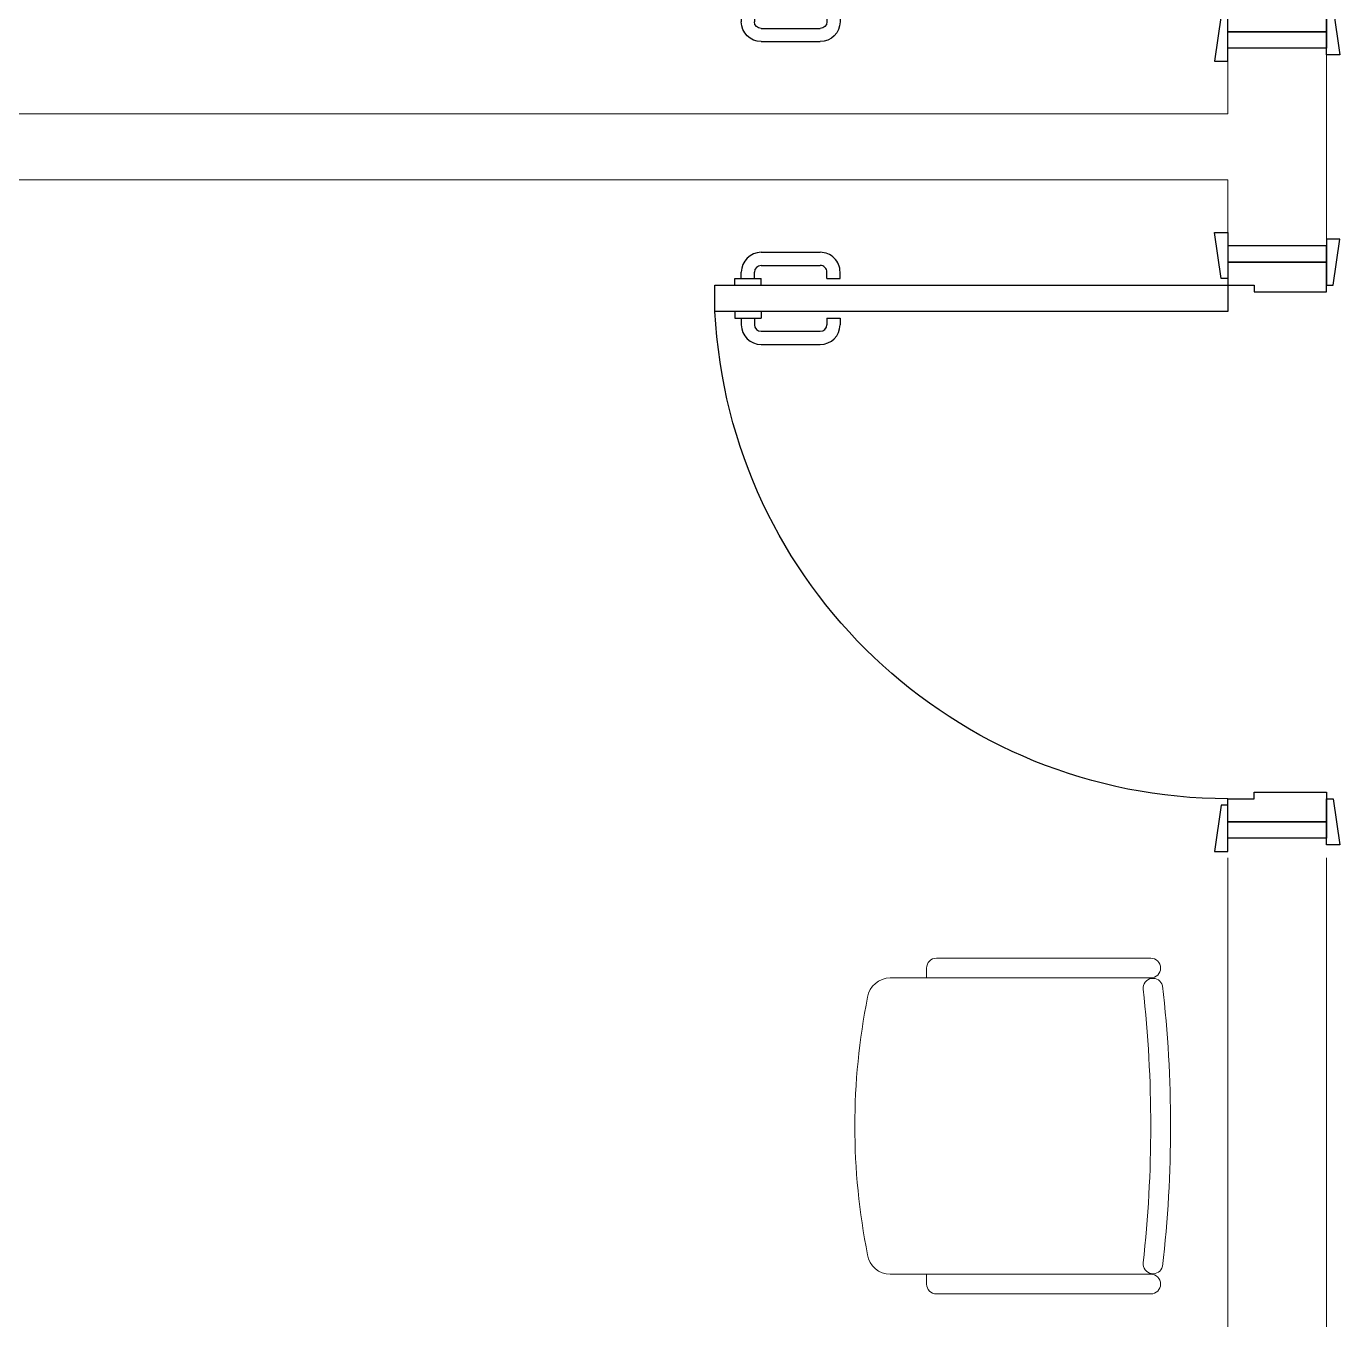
# Model space of a CAD drawing. Header units: millimetres. Extents: x 26027 to 581921, y 7230 to 233891.
# Drawn here: x 476027 to 478022, y 176899 to 178864 of the extents above; entities that cross this region are included whole.
import ezdxf

# ---------------------------------------------------------------- set-up
doc = ezdxf.new("R2010")
doc.units = ezdxf.units.MM
doc.header["$LTSCALE"] = 5
doc.layers.add('GE-ARCHITECTURAL_ELEMENTS', color=8, linetype='Continuous')
doc.layers.add('GE-FURNITURE', color=8, linetype='Continuous')
doc.layers.add('Medical Equipment and Furniture', color=163, linetype='Continuous', lineweight=0)
doc.layers.add('Walls', color=32, linetype='Continuous', lineweight=5)
doc.layers.add('Wooden Joinery', color=7, linetype='Continuous', lineweight=5, true_color=0xffdcd1)

# ---------------------------------------------------------------- blocks, each defined once
blk = doc.blocks.new('GF21016-P')
at = {"color": 0, "extrusion": (-1.24384e-09, -1.20261e-09, -1)}
for p, q in [((0.0128, 0.0179), (0.0128, 0.4136)), ((0.4628, 0.0179), (0.4628, 0.4136)), ((-0.0172, 0.0179), (-0.0172, 0.3435)), ((-0.0022, 0.3585), (0.0128, 0.3585)), ((0.4778, 0.3585), (0.4628, 0.3585)), ((0.4928, 0.0179), (0.4928, 0.3435)), ((0.4778, 0.0029), (0.4778, 0.0029))]:
    blk.add_line(p, q, dxfattribs=at)
for centre, radius, start, end in [((-0.2378, -0.5362), 1.0036, 78.7568, 101.2432), ((-0.0478, 0.4136), 0.035, 0, 80.6557), ((-0.4278, 0.4136), 0.035, 99.3443, 180), ((0.0022, 0.3435), 0.015, 0, 90), ((-0.4778, 0.3435), 0.015, 90, 180), ((-0.0284, 0.0145), 0.015, 284.3864, 95.5209), ((-0.2378, 1.8928), 1.8749, 263.6341, 276.3659), ((-0.4471, 0.0145), 0.015, 84.4791, 255.6136), ((0.0022, 0.0179), 0.015, 270, 0), ((0.0022, 0.0179), 0.015, 180, 270), ((-0.2378, 1.8734), 1.8855, 263.5119, 276.4881), ((-0.4778, 0.0179), 0.015, 270, 0), ((-0.4778, 0.0179), 0.015, 180, 270)]:
    blk.add_arc(centre, radius, start, end, dxfattribs=at)
blk = doc.blocks.new('A$C72370EFE')
at = {"layer": 'GE-ARCHITECTURAL_ELEMENTS'}
for p, q in [((-0.01, -0.03), (-0.01, -0.07)), ((0, -0.03), (-0.01, -0.03)), ((0.04, -0.03), (0.05, -0.03)), ((0.05, -0.03), (0.05, -0.07)), ((-0.01, -0.04), (-0.02, -0.04)), ((0.05, -0.04), (0.06, -0.04)), ((-0.05, -0.07), (-0.05, -0.16)), ((-0.03, -0.07), (-0.03, -0.16)), ((-0.01, -0.06), (-0.02, -0.06)), ((0, -0.07), (-0.01, -0.07)), ((0.04, -0.07), (0.05, -0.07)), ((0.05, -0.06), (0.06, -0.06)), ((0.07, -0.07), (0.07, -0.16)), ((0.09, -0.07), (0.09, -0.16)), ((-0.01, -0.17), (-0.02, -0.17)), ((-0.01, -0.17), (-0.01, -0.19)), ((0.05, -0.17), (0.06, -0.17)), ((0.05, -0.17), (0.05, -0.19)), ((-0.01, -0.19), (-0.02, -0.19)), ((0.05, -0.19), (0.06, -0.19))]:
    blk.add_line(p, q, dxfattribs=at)
for centre, radius, start, end in [((-0.02, -0.07), 0.03, 90, 180), ((0.06, -0.07), 0.03, 0, 90), ((-0.02, -0.07), 0.01, 90, 180), ((0.06, -0.07), 0.01, 0, 90), ((-0.02, -0.16), 0.03, 180, 270), ((-0.02, -0.16), 0.01, 180, 270), ((0.06, -0.16), 0.01, 270, 0), ((0.06, -0.16), 0.03, 270, 0)]:
    blk.add_arc(centre, radius, start, end, dxfattribs=at)
blk = doc.blocks.new('DR1')
at = {"layer": 'GE-FURNITURE', "elevation": 0}
for points in [[(1743552.9, 41731.9), (1743562.9, 41731.9), (1743572.9, 41801.9), (1743552.9, 41801.9)], [(1743402.9, 41721.9), (1743392.9, 41721.9), (1743382.9, 41791.9), (1743402.9, 41791.9)], [(1743552.9, 41681.9), (1744331.9, 41681.9), (1744331.9, 41721.9), (1743552.9, 41721.9)], [(1743402.9, 40941.9), (1743392.9, 40941.9), (1743382.9, 40871.9), (1743402.9, 40871.9)], [(1743552.9, 40931.9), (1743562.9, 40931.9), (1743572.9, 40861.9), (1743552.9, 40861.9)]]:
    blk.add_lwpolyline(points, close=True, dxfattribs=at)
for points in [[(1743552.9, 41756.9), (1743402.9, 41756.9), (1743402.9, 41781.9), (1743552.9, 41781.9), (1743552.9, 41756.9)], [(1743552.9, 41756.9), (1743552.9, 41721.9), (1743512.9, 41721.9), (1743512.9, 41711.9), (1743402.9, 41711.9), (1743402.9, 41756.9), (1743552.9, 41756.9)], [(1743552.9, 40906.9), (1743552.9, 40941.9), (1743512.9, 40941.9), (1743512.9, 40951.9), (1743402.9, 40951.9), (1743402.9, 40906.9), (1743552.9, 40906.9)], [(1743552.9, 40906.9), (1743402.9, 40906.9), (1743402.9, 40881.9), (1743552.9, 40881.9), (1743552.9, 40906.9)]]:
    blk.add_lwpolyline(points, dxfattribs=at)
at = {"layer": 'GE-FURNITURE'}
blk.add_arc((1743552.9, 41721.9, 0), 780, 270, 357.0603, dxfattribs=at)
at = {"layer": 'GE-FURNITURE', "xscale": -999.9999999998856, "yscale": 999.9999999998856, "zscale": 999.9999999998854, "rotation": 270}
blk.add_blockref('A$C72370EFE', (1744331.9, 41681.9, 0), dxfattribs=at)

msp = doc.modelspace()

# ---------------------------------------------------------------- linework, layer by layer
at = {"layer": 'Walls'}
for p, q in [((477852.4, 178830.3, 2.4), (477852.4, 178730.3, 2.4)), ((477852.4, 178830.3, 2.4), (478002.4, 178830.3, 2.4)), ((478002.4, 178830.3, 2.4), (478002.4, 178530.3, 2.4)), ((473313.8, 178730.3, 2.4), (477852.4, 178730.3, 2.4)), ((473303.8, 178630.3, 2.4), (477852.4, 178630.3, 2.4)), ((477852.4, 178630.3, 2.4), (477852.4, 178530.3, 2.4)), ((477852.4, 178530.3, 2.4), (478002.4, 178530.3, 2.4)), ((477852.4, 177630.3, 2.4), (478002.4, 177630.3, 2.4)), ((477852.4, 177600.3, 2.4), (477852.4, 174991.5, 2.4)), ((478002.4, 177600.3, 2.4), (478002.4, 174791.5, 2.4))]:
    msp.add_line(p, q, dxfattribs=at)

# ---------------------------------------------------------------- block references
at = {"layer": 'Medical Equipment and Furniture', "extrusion": (-8.17196e-07, 2.67535e-11, -1), "xscale": 999.9999999999978, "yscale": 999.9999999999978, "zscale": 999.9999999999978, "rotation": 269.9999745907378}
msp.add_blockref('GF21016-P', (-477753.3, 177430.8, -2.8), dxfattribs=at)
at = {"layer": 'Wooden Joinery', "rotation": 180}
msp.add_blockref('DR1', (2221405.3, 220612.2, 2.4), dxfattribs=at)
at = {"layer": 'Wooden Joinery', "xscale": -1}
msp.add_blockref('DR1', (2221405.3, 136748.3, 2.4), dxfattribs=at)

doc.saveas('drawing.dxf')
